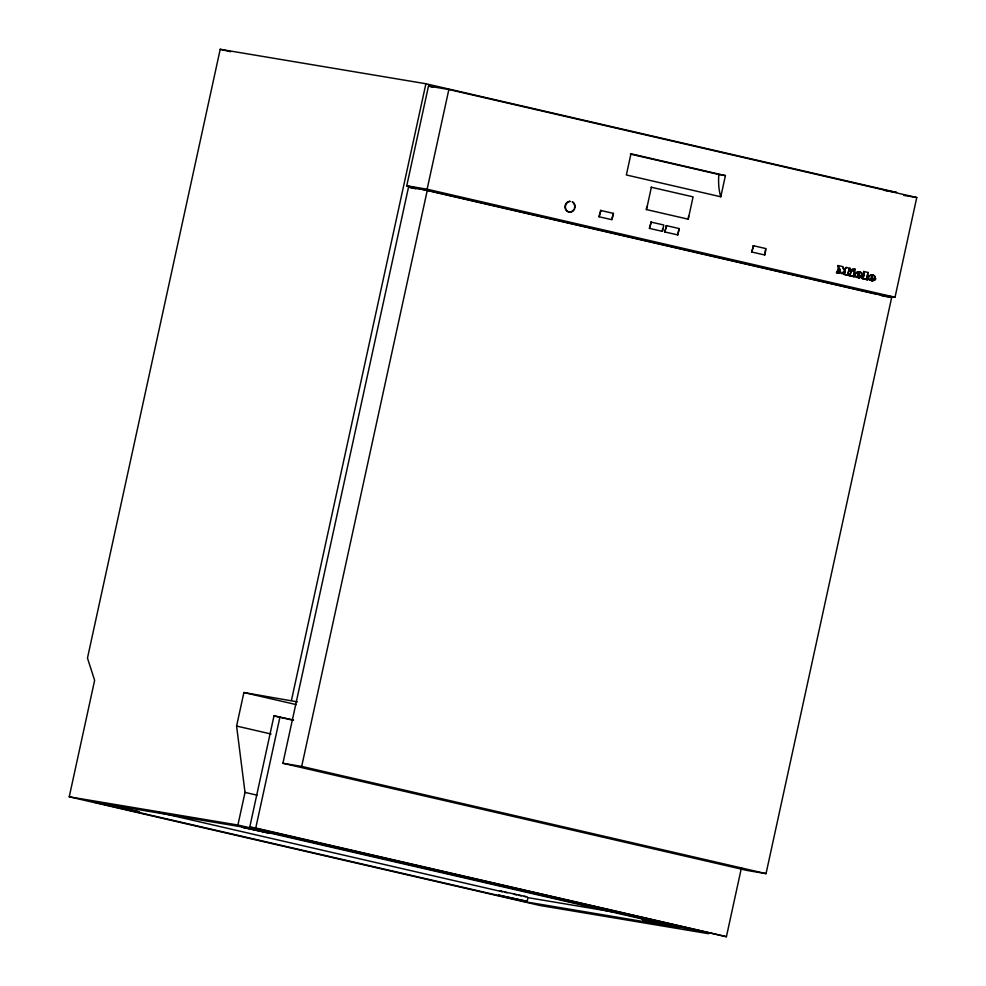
<?xml version="1.0" encoding="UTF-8"?>
<svg xmlns="http://www.w3.org/2000/svg" width="986" height="986" viewBox="0 0 986 986"><rect width="100%" height="100%" fill="white"/><g stroke="black" fill="none" stroke-linecap="round" stroke-linejoin="round"><path stroke-width="1.48" d="M861.444 273.073C862.639 277.584 863.218 274.761 860.84 272.506M875.05 276.783L875.593 279.112L874.594 276.105M884.454 190.384L896.557 192.418L425.903 83.748L220.211 49.3L87.471 658.093L94.631 680.328L69.242 796.799L539.897 905.468L708.564 933.705L237.897 825.035L69.242 796.799M237.897 825.035L245.021 792.399L236.591 726.053L243.899 692.529L297.427 701.872M741.484 867.594L726.411 936.7L249.766 827.032L273.997 715.861L293.483 719.977M249.766 827.032L255.756 828.03L279.987 716.859M291.425 700.479L425.903 83.748M406.75 185.799L428.491 86.09L448.852 89.504L916.758 197.533L895.029 297.242L874.656 293.828L406.75 185.799L427.123 189.213L895.029 297.242M282.908 763.275L408.524 187.118L427.295 190.261L891.664 297.476L766.036 873.633L747.265 870.49L282.908 763.275L301.679 766.418L766.036 873.633M427.123 189.213L448.852 89.504M301.679 766.418L427.295 190.261M599.057 216.76L600.844 210.474L599.057 216.76L612.047 219.73L613.428 213.383L600.437 210.4M611.924 218.399L613.428 213.383M646.89 206.53L646.237 209.513L688.216 219.188L693.084 196.867L651.105 187.192M646.508 209.562L651.376 187.229M649.429 228.382L651.216 222.096L649.429 228.382L662.419 231.365L663.8 225.005L650.809 222.035M662.567 228.752L662.419 231.365M664.774 231.932L666.561 225.646L664.774 231.932L677.764 234.902L679.157 228.555L666.154 225.572M527.005 902.079L679.97 927.703L247.88 827.932L94.915 802.321L527.005 902.079L527.966 897.667L614.29 912.124M688.598 216.168L688.216 219.188M720.803 196.781L725.413 175.607L630.966 153.791L626.356 174.966L720.803 196.781A44.284 19.831 -77 0 1 718.831 174.497L630.374 154.075M751.739 252.009L753.526 245.724L751.739 252.009L764.742 254.98L766.122 248.632L753.131 245.662M765.444 249.84L764.742 254.98M838.803 271.889L839.665 268.919L838.803 271.889L839.764 272.099L839.505 273.282L836.535 272.617L836.794 271.433L837.755 271.643L838.778 266.91L837.817 266.701L838.075 265.554L842.66 266.602L843.93 269.671L846.345 267.452L843.733 269.646L842.66 266.602M836.535 272.617L836.991 271.458M838.014 266.738L838.273 265.591M839.308 273.258L839.567 272.074M847.898 273.997L849.131 269.301L847.898 273.997L848.897 274.207L848.638 275.402L843.412 274.207L843.671 273.023L844.645 273.233L845.31 270.164L844.645 273.233M843.412 274.207L843.868 273.048M848.441 275.365L848.699 274.182M849.722 269.461L849.981 268.303M853.58 275.304L854.505 275.501L854.246 276.696L849.082 275.513L849.34 274.33L850.289 274.527L850.918 271.643L849.969 271.433L850.24 270.164L854.677 271.175L853.58 275.304L854.677 271.175M849.082 275.513L849.538 274.354M850.166 271.47L850.45 270.201M854.049 276.659L854.307 275.476M858.165 276.425L858.042 275.069L858.621 276.77M858.436 274.207L858.609 273.43M859.311 274.416L859.077 272.925M866.669 278.323L867.643 278.545L867.384 279.728L862.084 278.508L862.343 277.325L863.292 277.534L864.328 272.814L863.366 272.604L863.625 271.458L868.148 272.493L866.669 278.323L868.148 272.493M862.084 278.508L862.54 277.362M863.576 272.641L863.822 271.495M867.187 279.691L867.446 278.508M871.76 279.802L871.18 278.114L871.106 279.432L872.647 279.913M871.575 277.239L872.413 275.994L872.647 277.485L871.377 277.202L872.216 275.957L872.45 277.448M868.321 276.659L871.834 274.774M845.31 270.164L841.366 273.726L839.456 268.895M859.311 276.844L862.183 276.77L859.089 278.126M860.285 276.326L858.412 276.746M872.45 279.876L873.423 279.358M872.228 281.158L875.334 279.802L873.226 279.334M871.008 274.847L868.949 276.031L868.272 279.001L872.425 281.195M852.089 269.227L854.665 268.636L854.887 269.893C852.434 272.9 851.584 267.305 852.508 270.521M852.311 270.484L854.887 269.893M499.421 890.777L527.337 896.915M858.695 271.742L855.38 273.652L855.33 276.006L856.329 277.177M859.521 271.84L856.883 272.013L854.924 274.354L856.131 277.14L859.287 278.163M871.636 274.737L872.672 274.872M903.669 195.351L916.758 197.533M718.831 174.497L725.413 175.607M679.157 228.555L677.764 234.902M854.665 268.636L854.689 269.856M838.778 266.91L837.755 271.643M864.328 272.814L863.292 277.534M850.918 271.643L850.289 274.527M881.558 295.788L891.664 297.476M524.034 896.36L526.117 896.742M519.018 895.362L521.237 895.818M514.285 894.364L516.701 894.869M428.491 86.09L432.99 87.138M220.211 49.3L230.712 51.728M846.148 267.416L850.178 268.34L849.932 269.486L848.921 269.277M858.042 275.069L862.454 276.08M871.18 278.114L875.593 279.112M836.732 272.654L839.505 273.282M843.609 274.231L848.638 275.402M849.279 275.55L854.246 276.696M862.282 278.545L867.384 279.728M408.524 187.118L416.018 188.856M243.899 692.529L296.367 704.633M273.997 715.861L293.483 720.359M236.591 726.053L271.064 734.015M245.021 792.399L257.013 795.16M255.756 828.03L726.411 936.7M157.39 812.107L502.466 891.788M505.103 892.281L507.137 892.761M500.099 891.024L501.689 891.455M872.462 274.835L873.46 275.143M859.324 271.803L860.322 272.111M873.263 275.119L874.188 275.575M860.125 272.074L861.037 272.543M873.978 275.538L874.792 276.142M869.467 280.209L868.259 277.423M572.57 201.908A5.423 4.844 -80.5 0 1 573.445 210.671A5.423 4.844 -80.5 0 1 565.705 208.884A5.423 4.844 -80.5 0 1 570.13 201.341M572.176 201.847A5.423 4.844 -80.5 0 1 574.567 207.763M574.098 209.094A5.423 4.844 -80.5 0 1 565.681 209.648A5.423 4.844 -80.5 0 1 569.735 201.28M858.399 273.405L858.239 274.17L859.509 274.453L859.274 272.962L858.399 273.405M111.517 805.747L139.433 811.885L111.517 805.747M241.816 827.143L269.733 833.281L241.816 827.143M498.743 895.152L526.66 901.29L498.743 895.152M642.428 919.642L670.344 925.78L642.428 919.642"/></g></svg>
